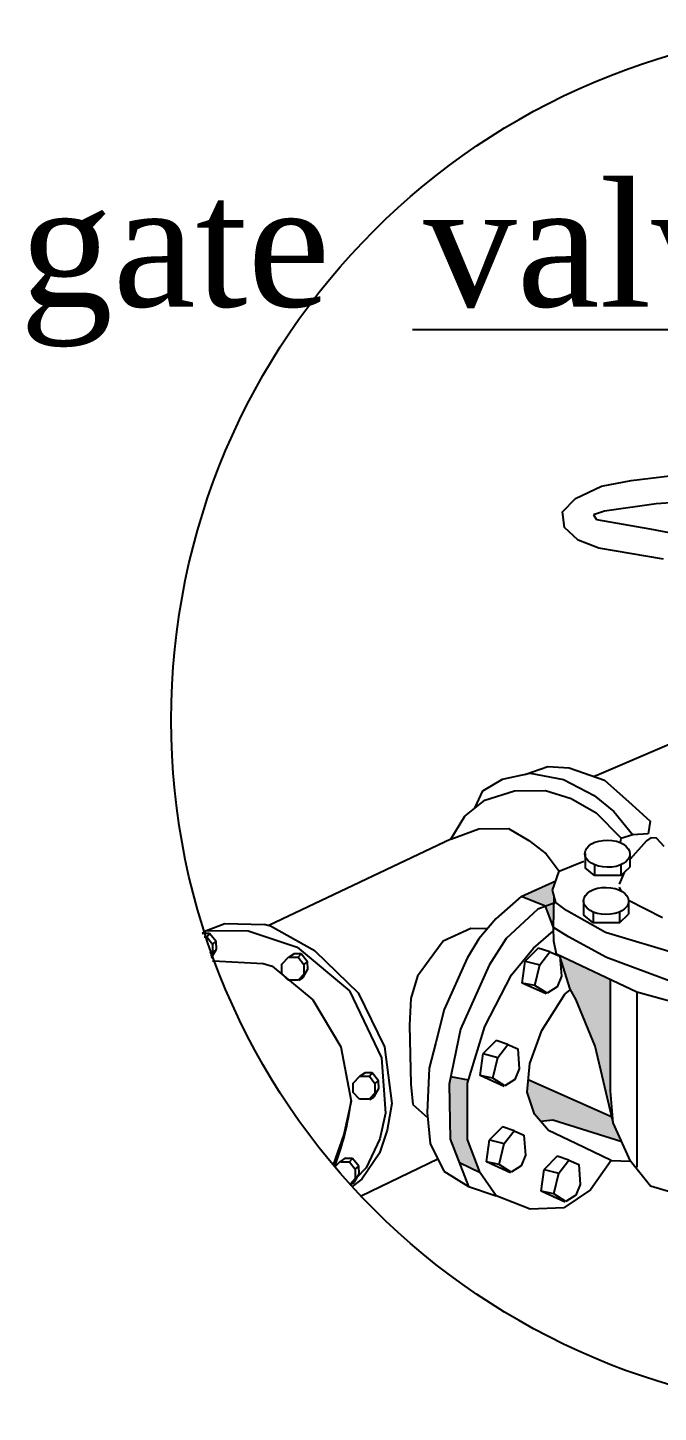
# Model space of a CAD drawing. Header units: inches. Extents: x 1824 to 2531, y 1185 to 2290.
# Drawn here: x 1917.17 to 1923.61, y 2162.19 to 2176.32 of the extents above; entities that cross this region are included whole.
import ezdxf

# ---------------------------------------------------------------- set-up
doc = ezdxf.new("R2010")
doc.units = ezdxf.units.IN
doc.header["$MEASUREMENT"] = 0
doc.layers.add('KHRRBA', color=6, linetype='Continuous')
doc.styles.add('ROMANTIC', font='times.ttf')

msp = doc.modelspace()

# ---------------------------------------------------------------- hatches: boundary and pattern name
at = {"lineweight": 25}
h = msp.add_hatch(color=256, dxfattribs=at)
h.paths.add_polyline_path([(1922.526, 2167.519), (1922.56, 2167.615), (1922.206, 2167.453), (1922.455, 2167.355), (1922.541, 2167.387), (1922.542, 2167.456)])
h.paths.add_polyline_path([(1922.541, 2167.387), (1922.455, 2167.355), (1922.536, 2167.138)])
for points in [[(1923.117, 2166.607), (1922.637, 2166.834), (1922.611, 2166.81), (1922.705, 2166.508), (1922.763, 2166.405), (1922.962, 2165.927), (1923.133, 2165.201), (1923.141, 2165.197), (1923.117, 2165.47)], [(1921.575, 2164.734), (1921.788, 2164.634), (1921.658, 2164.975), (1921.658, 2165.579), (1921.488, 2165.615), (1921.472, 2165.538), (1921.48, 2164.976)], [(1922.278, 2165.582), (1922.266, 2165.457), (1922.343, 2165.231), (1922.406, 2165.157), (1922.529, 2165.172), (1923.233, 2164.95), (1923.145, 2165.145), (1923.145, 2165.148), (1923.133, 2165.201)]]:
    msp.add_hatch(color=256, dxfattribs=at).paths.add_polyline_path(points)

# ---------------------------------------------------------------- linework, layer by layer
for p, q in [((1926.42, 2173.24), (1921.096, 2173.24)), ((1923.327, 2171.702), (1923.722, 2171.749)), ((1922.759, 2171.517), (1923.024, 2171.642)), ((1923.024, 2171.642), (1923.327, 2171.702)), ((1922.627, 2171.383), (1922.759, 2171.517)), ((1923.584, 2171.462), (1923.055, 2171.388)), ((1924.355, 2171.52), (1923.584, 2171.462)), ((1922.648, 2171.222), (1922.627, 2171.383)), ((1923.055, 2171.388), (1922.944, 2171.351)), ((1922.944, 2171.351), (1922.976, 2171.304)), ((1922.976, 2171.304), (1923.52, 2171.209)), ((1922.787, 2171.092), (1922.648, 2171.222)), ((1923.52, 2171.209), (1924.07, 2171.103)), ((1922.997, 2171.01), (1922.787, 2171.092)), ((1923.658, 2170.898), (1922.997, 2171.01)), ((1923.965, 2169.112), (1922.977, 2168.689)), ((1922.242, 2168.701), (1922.478, 2168.781)), ((1922.478, 2168.781), (1922.696, 2168.767)), ((1922.696, 2168.767), (1923.055, 2168.642)), ((1921.813, 2168.532), (1922.016, 2168.651)), ((1922.016, 2168.651), (1922.299, 2168.713)), ((1922.299, 2168.713), (1922.639, 2168.649)), ((1922.639, 2168.649), (1922.952, 2168.485)), ((1922.977, 2168.689), (1922.952, 2168.678)), ((1923.055, 2168.642), (1923.336, 2168.395)), ((1921.732, 2168.357), (1921.813, 2168.532)), ((1921.834, 2168.438), (1922.137, 2168.533)), ((1922.137, 2168.533), (1922.454, 2168.538)), ((1922.454, 2168.538), (1922.717, 2168.455)), ((1922.952, 2168.485), (1923.151, 2168.322)), ((1921.63, 2168.275), (1921.834, 2168.438)), ((1922.717, 2168.455), (1922.97, 2168.309)), ((1923.336, 2168.395), (1923.522, 2168.225)), ((1921.486, 2168.04), (1921.63, 2168.275)), ((1922.97, 2168.309), (1923.219, 2168.058)), ((1923.151, 2168.322), (1923.344, 2168.083)), ((1923.522, 2168.225), (1923.501, 2168.095)), ((1921.486, 2168.04), (1921.775, 2168.144)), ((1921.775, 2168.144), (1922.076, 2168.148)), ((1922.076, 2168.148), (1922.284, 2168.026)), ((1923.222, 2168.048), (1923.215, 2168.005)), ((1923.219, 2168.058), (1923.219, 2168.058)), ((1923.344, 2168.083), (1923.222, 2168.048)), ((1923.501, 2168.095), (1923.344, 2168.083)), ((1923.528, 2168.053), (1923.485, 2168.023)), ((1923.587, 2168.05), (1923.528, 2168.053)), ((1923.664, 2167.964), (1923.587, 2168.05)), ((1921.486, 2168.04), (1919.629, 2167.157)), ((1922.284, 2168.026), (1922.462, 2167.889)), ((1923.485, 2168.023), (1923.318, 2167.834)), ((1922.462, 2167.889), (1922.594, 2167.712)), ((1922.594, 2167.712), (1922.844, 2167.814)), ((1922.857, 2167.894), (1922.857, 2167.747)), ((1922.954, 2167.778), (1922.954, 2167.668)), ((1923.222, 2167.777), (1923.222, 2167.668)), ((1923.316, 2167.888), (1923.316, 2167.754)), ((1922.526, 2167.519), (1922.594, 2167.712)), ((1922.954, 2167.668), (1922.857, 2167.747)), ((1923.222, 2167.668), (1922.954, 2167.668)), ((1923.258, 2167.701), (1923.204, 2167.581)), ((1923.222, 2167.668), (1923.316, 2167.754)), ((1922.206, 2167.453), (1922.56, 2167.615)), ((1922.559, 2167.394), (1922.526, 2167.519)), ((1923.227, 2167.511), (1923.21, 2167.55)), ((1922.206, 2167.453), (1921.948, 2167.228)), ((1922.455, 2167.355), (1922.206, 2167.453)), ((1922.559, 2167.394), (1922.374, 2167.325)), ((1922.536, 2167.138), (1922.455, 2167.355)), ((1922.536, 2167.138), (1922.542, 2167.456)), ((1922.669, 2167.31), (1922.559, 2167.394)), ((1922.843, 2167.412), (1922.843, 2167.266)), ((1923.649, 2167.236), (1923.302, 2167.413)), ((1923.302, 2167.406), (1923.302, 2167.273)), ((1921.948, 2167.228), (1921.775, 2167.021)), ((1922.374, 2167.325), (1922.054, 2167.027)), ((1923.066, 2167.087), (1922.669, 2167.31)), ((1922.94, 2167.187), (1922.843, 2167.266)), ((1922.94, 2167.297), (1922.94, 2167.187)), ((1923.208, 2167.296), (1923.208, 2167.187)), ((1923.208, 2167.187), (1923.302, 2167.273)), ((1918.951, 2167.077), (1918.958, 2167.081)), ((1919.026, 2167.077), (1918.951, 2167.077)), ((1918.956, 2167.084), (1918.994, 2167.106)), ((1918.994, 2167.106), (1919.182, 2167.179)), ((1918.994, 2167.106), (1919.418, 2167.105)), ((1918.997, 2167.042), (1919.026, 2167.077)), ((1919.091, 2166.995), (1919.026, 2167.077)), ((1919.182, 2167.179), (1919.581, 2167.169)), ((1919.418, 2167.105), (1919.921, 2166.937)), ((1919.647, 2167.153), (1919.581, 2167.169)), ((1920.103, 2166.896), (1919.647, 2167.153)), ((1921.691, 2167.128), (1921.411, 2167)), ((1921.861, 2167.125), (1921.691, 2167.128)), ((1921.831, 2167.108), (1921.844, 2167.104)), ((1922.333, 2166.926), (1922.536, 2167.105)), ((1922.687, 2167.041), (1922.536, 2167.138)), ((1922.538, 2166.999), (1922.536, 2167.138)), ((1923.208, 2167.187), (1922.94, 2167.187)), ((1923.839, 2166.856), (1923.066, 2167.087)), ((1918.97, 2167.042), (1918.997, 2167.042)), ((1918.997, 2167.042), (1919.054, 2166.967)), ((1919.046, 2166.832), (1919.095, 2166.918)), ((1919.054, 2166.967), (1919.091, 2166.995)), ((1919.054, 2166.967), (1919.054, 2166.869)), ((1919.058, 2166.871), (1919.095, 2166.918)), ((1919.095, 2166.918), (1919.091, 2166.995)), ((1919.921, 2166.937), (1920.452, 2166.491)), ((1921.411, 2167), (1921.268, 2166.806)), ((1921.775, 2167.021), (1921.654, 2166.825)), ((1922.054, 2167.027), (1921.879, 2166.753)), ((1922.107, 2166.655), (1922.333, 2166.926)), ((1922.38, 2166.928), (1922.247, 2166.795)), ((1922.499, 2166.888), (1922.38, 2166.928)), ((1922.567, 2166.867), (1922.538, 2166.999)), ((1923.078, 2166.833), (1922.687, 2167.041)), ((1919.084, 2166.899), (1919.028, 2166.872)), ((1919.054, 2166.869), (1919.036, 2166.85)), ((1919.043, 2166.831), (1919.046, 2166.832)), ((1919.056, 2166.797), (1919.061, 2166.798)), ((1919.061, 2166.798), (1919.573, 2166.769)), ((1919.764, 2166.765), (1919.835, 2166.838)), ((1919.833, 2166.836), (1919.891, 2166.874)), ((1919.842, 2166.836), (1919.931, 2166.836)), ((1919.959, 2166.87), (1919.884, 2166.87)), ((1919.931, 2166.836), (1919.959, 2166.87)), ((1919.931, 2166.836), (1919.988, 2166.761)), ((1920.025, 2166.789), (1919.959, 2166.87)), ((1919.988, 2166.761), (1920.025, 2166.789)), ((1920.028, 2166.711), (1920.025, 2166.789)), ((1920.103, 2166.896), (1920.543, 2166.472)), ((1921.268, 2166.806), (1921.146, 2166.642)), ((1921.654, 2166.825), (1921.418, 2166.3)), ((1922.216, 2166.571), (1922.247, 2166.795)), ((1922.247, 2166.795), (1922.397, 2166.757)), ((1922.397, 2166.757), (1922.499, 2166.888)), ((1922.499, 2166.888), (1922.6, 2166.845)), ((1923.387, 2166.479), (1922.567, 2166.867)), ((1922.6, 2166.845), (1922.616, 2166.641)), ((1922.705, 2166.508), (1922.601, 2166.844)), ((1923.78, 2166.568), (1923.078, 2166.833)), ((1919.573, 2166.769), (1919.663, 2166.742)), ((1919.663, 2166.742), (1920.079, 2166.399)), ((1919.764, 2166.669), (1919.764, 2166.765)), ((1919.828, 2166.601), (1919.764, 2166.669)), ((1919.988, 2166.663), (1919.928, 2166.601)), ((1919.979, 2166.626), (1920.028, 2166.711)), ((1919.988, 2166.761), (1919.988, 2166.663)), ((1919.992, 2166.664), (1920.028, 2166.711)), ((1921.146, 2166.642), (1921.081, 2166.413)), ((1921.879, 2166.753), (1921.588, 2166.099)), ((1921.834, 2166.128), (1922.107, 2166.655)), ((1922.346, 2166.546), (1922.397, 2166.757)), ((1922.616, 2166.641), (1922.572, 2166.531)), ((1919.928, 2166.601), (1919.828, 2166.601)), ((1919.936, 2166.6), (1919.979, 2166.626)), ((1920.452, 2166.491), (1920.779, 2165.807)), ((1922.462, 2166.461), (1922.216, 2166.571)), ((1922.346, 2166.546), (1922.216, 2166.571)), ((1922.47, 2166.466), (1922.346, 2166.546)), ((1922.572, 2166.531), (1922.47, 2166.466)), ((1922.651, 2166.459), (1922.705, 2166.5)), ((1922.763, 2166.405), (1922.705, 2166.508)), ((1923.117, 2165.47), (1923.117, 2166.607)), ((1920.079, 2166.399), (1920.365, 2165.919)), ((1920.543, 2166.472), (1920.809, 2165.918)), ((1921.081, 2166.413), (1921.067, 2166.141)), ((1922.417, 2166.087), (1922.651, 2166.459)), ((1922.962, 2165.927), (1922.763, 2166.405)), ((1923.387, 2166.479), (1923.387, 2164.692)), ((1924.169, 2166.26), (1923.387, 2166.479)), ((1921.418, 2166.3), (1921.334, 2165.964)), ((1921.067, 2166.141), (1921.081, 2165.538)), ((1921.588, 2166.099), (1921.472, 2165.538)), ((1921.658, 2165.548), (1921.834, 2166.128)), ((1922.295, 2165.749), (1922.417, 2166.087)), ((1921.334, 2165.964), (1921.266, 2165.703)), ((1921.95, 2165.983), (1921.817, 2165.85)), ((1922.069, 2165.943), (1921.95, 2165.983)), ((1921.967, 2165.812), (1922.069, 2165.943)), ((1922.069, 2165.943), (1922.17, 2165.9)), ((1923.145, 2165.148), (1922.962, 2165.927)), ((1920.365, 2165.919), (1920.47, 2165.365)), ((1920.779, 2165.807), (1920.82, 2165.244)), ((1920.809, 2165.918), (1920.884, 2165.341)), ((1921.786, 2165.626), (1921.817, 2165.85)), ((1921.817, 2165.85), (1921.967, 2165.812)), ((1921.916, 2165.601), (1921.967, 2165.812)), ((1922.17, 2165.9), (1922.186, 2165.696)), ((1920.558, 2165.619), (1920.616, 2165.658)), ((1920.685, 2165.653), (1920.61, 2165.653)), ((1920.656, 2165.619), (1920.685, 2165.653)), ((1920.75, 2165.572), (1920.685, 2165.653)), ((1921.266, 2165.703), (1921.247, 2165.248)), ((1922.186, 2165.696), (1922.142, 2165.586)), ((1922.266, 2165.457), (1922.295, 2165.749)), ((1920.49, 2165.548), (1920.56, 2165.621)), ((1920.49, 2165.452), (1920.49, 2165.548)), ((1920.567, 2165.619), (1920.656, 2165.619)), ((1920.656, 2165.619), (1920.713, 2165.544)), ((1920.713, 2165.544), (1920.75, 2165.572)), ((1920.713, 2165.544), (1920.713, 2165.446)), ((1920.754, 2165.495), (1920.75, 2165.572)), ((1921.081, 2165.538), (1921.1, 2165.33)), ((1921.472, 2165.538), (1921.48, 2164.976)), ((1921.667, 2165.578), (1921.488, 2165.615)), ((1921.658, 2164.975), (1921.658, 2165.548)), ((1921.916, 2165.601), (1921.786, 2165.626)), ((1922.032, 2165.516), (1921.786, 2165.626)), ((1922.04, 2165.521), (1921.916, 2165.601)), ((1922.142, 2165.586), (1922.04, 2165.521)), ((1923.141, 2165.197), (1922.278, 2165.582)), ((1920.47, 2165.365), (1920.397, 2165.024)), ((1920.554, 2165.384), (1920.49, 2165.452)), ((1920.654, 2165.384), (1920.554, 2165.384)), ((1920.713, 2165.446), (1920.654, 2165.384)), ((1920.661, 2165.383), (1920.704, 2165.409)), ((1920.704, 2165.409), (1920.754, 2165.495)), ((1920.717, 2165.447), (1920.754, 2165.495)), ((1922.343, 2165.231), (1922.266, 2165.457)), ((1923.145, 2165.145), (1923.117, 2165.47)), ((1920.82, 2165.244), (1920.764, 2164.979)), ((1920.884, 2165.341), (1920.839, 2165.068)), ((1921.1, 2165.33), (1921.252, 2165.194)), ((1921.247, 2165.248), (1921.276, 2164.932)), ((1922.485, 2165.065), (1922.343, 2165.231)), ((1922.014, 2165.103), (1921.881, 2164.97)), ((1922.133, 2165.063), (1922.014, 2165.103)), ((1922.529, 2165.172), (1922.406, 2165.157)), ((1923.233, 2164.95), (1922.529, 2165.172)), ((1923.321, 2164.754), (1923.145, 2165.145)), ((1920.397, 2165.024), (1920.286, 2164.716)), ((1920.397, 2165.024), (1920.397, 2165.024)), ((1920.764, 2164.979), (1920.624, 2164.686)), ((1920.839, 2165.068), (1920.761, 2164.835)), ((1921.48, 2164.976), (1921.669, 2164.493)), ((1921.788, 2164.634), (1921.658, 2164.975)), ((1921.851, 2164.745), (1921.881, 2164.97)), ((1921.881, 2164.97), (1922.031, 2164.932)), ((1922.031, 2164.932), (1922.133, 2165.063)), ((1922.133, 2165.063), (1922.234, 2165.019)), ((1922.234, 2165.019), (1922.25, 2164.815)), ((1922.763, 2164.932), (1922.485, 2165.065)), ((1920.761, 2164.835), (1920.578, 2164.568)), ((1921.276, 2164.932), (1921.415, 2164.649)), ((1921.98, 2164.72), (1922.031, 2164.932)), ((1922.25, 2164.815), (1922.206, 2164.706)), ((1922.574, 2164.802), (1922.44, 2164.669)), ((1922.692, 2164.762), (1922.574, 2164.802)), ((1923.125, 2164.758), (1922.763, 2164.932)), ((1920.305, 2164.693), (1920.359, 2164.749)), ((1920.357, 2164.747), (1920.415, 2164.786)), ((1920.366, 2164.747), (1920.455, 2164.747)), ((1920.484, 2164.781), (1920.409, 2164.781)), ((1920.455, 2164.747), (1920.484, 2164.781)), ((1920.455, 2164.747), (1920.512, 2164.672)), ((1920.549, 2164.7), (1920.484, 2164.781)), ((1920.512, 2164.672), (1920.549, 2164.7)), ((1920.512, 2164.672), (1920.512, 2164.574)), ((1920.624, 2164.686), (1920.52, 2164.58)), ((1920.553, 2164.623), (1920.549, 2164.7)), ((1921.354, 2164.773), (1920.572, 2164.396)), ((1921.788, 2164.634), (1921.575, 2164.734)), ((1921.98, 2164.72), (1921.851, 2164.745)), ((1922.096, 2164.635), (1921.851, 2164.745)), ((1922.104, 2164.64), (1921.98, 2164.72)), ((1922.206, 2164.706), (1922.104, 2164.64)), ((1922.41, 2164.445), (1922.44, 2164.669)), ((1922.44, 2164.669), (1922.59, 2164.631)), ((1922.59, 2164.631), (1922.692, 2164.762)), ((1922.692, 2164.762), (1922.794, 2164.719)), ((1922.794, 2164.719), (1922.809, 2164.515)), ((1923.125, 2164.758), (1922.914, 2164.461)), ((1923.125, 2164.758), (1923.321, 2164.754)), ((1923.526, 2164.497), (1923.321, 2164.754)), ((1920.512, 2164.574), (1920.459, 2164.518)), ((1920.463, 2164.513), (1920.503, 2164.537)), ((1920.578, 2164.568), (1920.481, 2164.493)), ((1920.503, 2164.537), (1920.553, 2164.623)), ((1920.516, 2164.575), (1920.553, 2164.623)), ((1921.415, 2164.649), (1921.669, 2164.493)), ((1921.949, 2164.4), (1921.788, 2164.634)), ((1922.539, 2164.42), (1922.59, 2164.631)), ((1922.809, 2164.515), (1922.765, 2164.405)), ((1921.669, 2164.493), (1921.949, 2164.4)), ((1922.296, 2164.264), (1921.949, 2164.4)), ((1922.655, 2164.335), (1922.41, 2164.445)), ((1922.539, 2164.42), (1922.41, 2164.445)), ((1922.663, 2164.34), (1922.539, 2164.42)), ((1922.914, 2164.461), (1922.642, 2164.276)), ((1922.765, 2164.405), (1922.663, 2164.34)), ((1923.836, 2164.407), (1923.526, 2164.497)), ((1922.642, 2164.276), (1922.296, 2164.264))]:
    msp.add_line(p, q, dxfattribs=at)
msp.add_circle((1925.702, 2169.256), 7.068, dxfattribs=at)
msp.add_arc((1917.623, 2165.735), 2.871, 338.8431, 352.5917, dxfattribs=at)
for centre in [(1923.086, 2167.891), (1923.072, 2167.409)]:
    msp.add_ellipse(centre, major_axis=(0.23, -0.003), ratio=0.603712, dxfattribs=at)

# ---------------------------------------------------------------- texts
at = {"layer": 'KHRRBA', "color": 0, "linetype": 'Continuous', "style": 'ROMANTIC'}
msp.add_text('gate  valve    ', height=1.26, dxfattribs=at).set_placement((1917.087, 2173.477))

doc.saveas('drawing.dxf')
